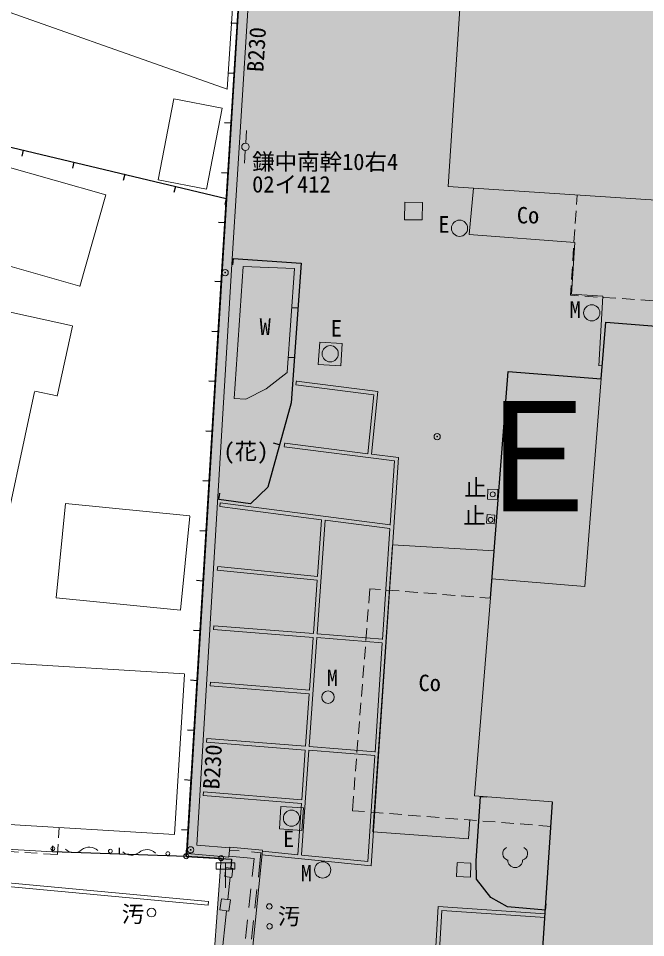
# Model space of a CAD drawing. Units: millimetres, scale not verified. Extents: x -230877 to 402150, y -278660 to 231169.
# Drawn here: x -126588 to -101477, y -72876 to -36055 of the extents above; entities that cross this region are included whole.
import ezdxf
from ezdxf.enums import TextEntityAlignment as Align

# ---------------------------------------------------------------- set-up
doc = ezdxf.new("R2010")
doc.units = ezdxf.units.MM
doc.header["$LTSCALE"] = 1500
doc.linetypes.add('CHAIN1', pattern=[8, 5, -1, 1, -1])
doc.layers.add('0-0_通り芯', color=7, linetype='Continuous')
doc.layers.add('2-3_42190', color=70, linetype='Continuous')
for name, color, linetype, lineweight in [('0-8_寸法線', 7, 'Continuous', 13), ('0-A_22260', 7, 'Continuous', 18), ('1-B_35480', 7, 'Continuous', 18), ('2-1_42050', 7, 'CHAIN1', 18)]:
    doc.layers.add(name, color=color, linetype=linetype, lineweight=lineweight)
doc.styles.add('ＭＳ ゴシック', font='')
doc.styles.get('ＭＳ ゴシック').set_extended_font_data('MS Gothic')

# ---------------------------------------------------------------- blocks, each defined once
blk = doc.blocks.new('~1353')
at = {"layer": '0-8_寸法線'}
blk.add_lwpolyline([(74135364000, -235481176500), (74127171000, -235491238500), (74130178500, -235493485500), (74121241500, -235505283000), (74119444500, -235503895500), (74110663083, -235515435588)], dxfattribs=at)
blk = doc.blocks.new('~1350')
at = {"layer": '0-8_寸法線'}
blk.add_line((74128085312, -235487220467), (74131567336, -235483016006), dxfattribs=at)
blk = doc.blocks.new('~1349')
at = {"layer": '0-8_寸法線'}
blk.add_line((74132000011, -235482493561), (74132862594, -235481452013), dxfattribs=at)
blk = doc.blocks.new('~1348')
at = {"layer": '0-8_寸法線'}
blk.add_lwpolyline([(74146078500, -235487418000), (74141502000, -235483903500), (74151997500, -235470168000), (74156889932, -235473835068)], dxfattribs=at)
blk = doc.blocks.new('~1347')
at = {"layer": '0-8_寸法線'}
blk.add_lwpolyline([(74167872380, -235454967504), (74166127500, -235457155500), (74171148000, -235461040500), (74169282000, -235463518500), (74170783958, -235464659070), (74168278500, -235468026000)], dxfattribs=at)
blk = doc.blocks.new('~1346')
at = {"layer": '0-8_寸法線'}
blk.add_lwpolyline([(74152431088, -235458024077), (74150844000, -235458153000), (74149473000, -235458007500), (74148922500, -235457586000), (74153751000, -235451266500), (74156241000, -235453057500)], close=True, dxfattribs=at)
blk = doc.blocks.new('~1310')
at = {"layer": '0-8_寸法線'}
blk.add_lwpolyline([(74124796500, -235474302000), (74121760500, -235472034000), (74121352500, -235472601000), (74115837000, -235468381500), (74116306500, -235467505500), (74105995500, -235460079000)], dxfattribs=at)
blk = doc.blocks.new('~1255')
at = {"layer": '0-8_寸法線'}
blk.add_lwpolyline([(74133808500, -235479969000), (74132254500, -235478733000), (74153448000, -235450522500), (74164966500, -235435254000)], dxfattribs=at)
blk = doc.blocks.new('~1254')
at = {"layer": '0-8_寸法線'}
blk.add_lwpolyline([(74133463500, -235480402500), (74131486500, -235478832000), (74153005500, -235450189500), (74164524000, -235434919500)], dxfattribs=at)
blk = doc.blocks.new('~1112')
at = {"layer": '0-8_寸法線'}
for p, q in [((74132785735, -235483585515), (74133503700, -235482719402)), ((74131589126, -235485029035), (74132307091, -235484162923)), ((74130392517, -235486472556), (74131110483, -235485606444)), ((74129195909, -235487916077), (74129913874, -235487049965)), ((74127999300, -235489359598), (74128717265, -235488493485))]:
    blk.add_line(p, q, dxfattribs=at)
for points in [[(74133982344, -235482141994), (74134677000, -235481304000), (74133494806, -235480363164)], [(74126076000, -235490166000), (74126826000, -235490775000), (74127520656, -235489937006)]]:
    blk.add_lwpolyline(points, dxfattribs=at)
blk = doc.blocks.new('~1111')
at = {"layer": '0-8_寸法線'}
for p, q in [((74134176450, -235480425344), (74133728790, -235480069157)), ((74133079027, -235483820300), (74133797008, -235482954200)), ((74131882394, -235485263800), (74132600374, -235484397700)), ((74130685760, -235486707300), (74131403740, -235485841200)), ((74129489126, -235488150800), (74130207106, -235487284700)), ((74128292492, -235489594300), (74129010473, -235488728200))]:
    blk.add_line(p, q, dxfattribs=at)
for points in [[(74134275661, -235482376800), (74135211000, -235481248500), (74134763340, -235480892313)], [(74125889765, -235490498169), (74126878500, -235491300000), (74127813839, -235490171700)]]:
    blk.add_lwpolyline(points, dxfattribs=at)
blk = doc.blocks.new('~939')
at = {"layer": '0-8_寸法線'}
blk.add_lwpolyline([(74131671000, -235483107000), (74132119500, -235482598500), (74131713000, -235482241500), (74131266000, -235482751500)], close=True, dxfattribs=at)
blk = doc.blocks.new('~938')
at = {"layer": '0-8_寸法線'}
blk.add_lwpolyline([(74133288350, -235481101498), (74132952890, -235480824111), (74132607540, -235481241113), (74132943000, -235481518500)], dxfattribs=at)
blk = doc.blocks.new('~937')
at = {"layer": '0-8_寸法線'}
blk.add_lwpolyline([(74144717864, -235488243746), (74144232000, -235488910500), (74144898000, -235489396500), (74145384190, -235488729297)], dxfattribs=at)
blk = doc.blocks.new('~936')
at = {"layer": '0-8_寸法線'}
blk.add_lwpolyline([(74157438000, -235472185500), (74157750000, -235471788000), (74158104000, -235472065500), (74157792000, -235472464500)], close=True, dxfattribs=at)
blk = doc.blocks.new('~935')
at = {"layer": '0-8_寸法線'}
blk.add_lwpolyline([(74158281000, -235471018500), (74158632000, -235470531000), (74159119500, -235470882000), (74158768500, -235471369500)], close=True, dxfattribs=at)
blk = doc.blocks.new('~916')
at = {"layer": '0-8_寸法線'}
blk.add_lwpolyline([(74155825144, -235440572113), (74157936000, -235442647500), (74154466939, -235446177947), (74152354584, -235444102611)], close=True, dxfattribs=at)
blk = doc.blocks.new('~889')
at = {"layer": '0-8_寸法線', "lineweight": 25}
blk.add_lwpolyline([(74108535000, -235530349500), (74119138500, -235516387500), (74126181000, -235521676500), (74151499743, -235488371403)], dxfattribs=at)
blk = doc.blocks.new('~888')
at = {"layer": '0-8_寸法線'}
for p, q in [((74150209958, -235472231953), (74150801089, -235472693541)), ((74148188050, -235473193831), (74148649638, -235472602700)), ((74151096654, -235472924336), (74151687786, -235473385924)), ((74147495667, -235474080528), (74147957256, -235473489397)), ((74151983351, -235473616718), (74152574482, -235474078307)), ((74146803285, -235474967225), (74147264873, -235474376094)), ((74152870048, -235474309101), (74153461179, -235474770690)), ((74153756745, -235475001484), (74154347876, -235475463072)), ((74146110902, -235475853922), (74146572490, -235475262791)), ((74154643441, -235475693867), (74155137333, -235476079525)), ((74145418519, -235476740619), (74145880108, -235476149487)), ((74144726136, -235477627315), (74145187725, -235477036184)), ((74144033754, -235478514012), (74144495342, -235477922881)), ((74143341371, -235479400709), (74143802959, -235478809578)), ((74142648988, -235480287406), (74143110577, -235479696274)), ((74141956606, -235481174102), (74142418194, -235480582971)), ((74142651781, -235483306067), (74142060649, -235482844478)), ((74143538477, -235483998449), (74142947346, -235483536861)), ((74144425174, -235484690832), (74143834043, -235484229244)), ((74145311871, -235485383215), (74144720740, -235484921626)), ((74146198568, -235486075597), (74145607437, -235485614009)), ((74147085265, -235486767980), (74146494133, -235486306392)), ((74147971961, -235487460363), (74147380830, -235486998774)), ((74148858658, -235488152746), (74148267527, -235487691157)), ((74149745355, -235488845128), (74149154224, -235488383540)), ((74150620260, -235489528304), (74150040920, -235489075923))]:
    blk.add_line(p, q, dxfattribs=at)
for points in [[(74148880433, -235472307135), (74149420500, -235471615500), (74149914392, -235472001159)], [(74141765084, -235482613684), (74141185744, -235482161303), (74141725811, -235481469668)]]:
    blk.add_lwpolyline(points, dxfattribs=at)
blk = doc.blocks.new('~887')
at = {"layer": '0-8_寸法線', "lineweight": 25}
blk.add_lwpolyline([(74155137333, -235476079525), (74163548748, -235465307486), (74167958895, -235468751177), (74170059393, -235466061184), (74177841000, -235472137500)], dxfattribs=at)
blk = doc.blocks.new('~886')
at = {"layer": '0-8_寸法線'}
blk.add_line((74137293000, -235469763000), (74131491000, -235477474500), dxfattribs=at)
blk = doc.blocks.new('~884')
at = {"layer": '0-8_寸法線'}
blk.add_lwpolyline([(74221975500, -235427650500), (74189030192, -235471034501), (74166662192, -235454048501), (74199607500, -235410664500)], dxfattribs=at)
blk = doc.blocks.new('~883')
at = {"layer": '0-8_寸法線'}
blk.add_line((74163999000, -235435033500), (74158815000, -235441851000), dxfattribs=at)
blk = doc.blocks.new('~882')
at = {"layer": '0-8_寸法線'}
blk.add_line((74149230000, -235443130500), (74144896277, -235446855616), dxfattribs=at)
blk = doc.blocks.new('~881')
at = {"layer": '0-8_寸法線'}
blk.add_line((74143213732, -235448596792), (74140131000, -235451613000), dxfattribs=at)
blk = doc.blocks.new('~880')
at = {"layer": '0-8_寸法線'}
blk.add_line((74130435000, -235459165500), (74139140924, -235450647447), dxfattribs=at)
blk = doc.blocks.new('~879')
at = {"layer": '0-8_寸法線'}
blk.add_line((74139213000, -235466428500), (74142801000, -235462009500), dxfattribs=at)
blk = doc.blocks.new('~856')
at = {"layer": '0-8_寸法線'}
blk.add_line((74131491000, -235477474500), (74118162000, -235467444000), dxfattribs=at)
blk = doc.blocks.new('~849')
at = {"layer": '0-8_寸法線'}
blk.add_lwpolyline([(74158815000, -235441851000), (74148292500, -235427914500), (74154015000, -235423714500)], dxfattribs=at)
blk = doc.blocks.new('~848')
at = {"layer": '0-8_寸法線'}
blk.add_lwpolyline([(74129390896, -235431049476), (74133208144, -235427768304), (74134985936, -235429836550), (74136606000, -235428444000), (74149230000, -235443130500)], dxfattribs=at)
blk = doc.blocks.new('~816')
at = {"layer": '0-8_寸法線'}
for p, q in [((74172487118, -235459200736), (74172838163, -235458738462)), ((74171806746, -235460096682), (74172260327, -235459499384)), ((74171126375, -235460992628), (74171579956, -235460395331)), ((74170446004, -235461888575), (74170899585, -235461291277)), ((74169765632, -235462784521), (74170219213, -235462187224)), ((74170472283, -235464520507), (74169874905, -235464067033)), ((74171368351, -235465200718), (74170770972, -235464747244)), ((74172264418, -235465880930), (74171667040, -235465427456)), ((74173160486, -235466561142), (74172563108, -235466107667)), ((74182872151, -235466358156), (74182521867, -235466819598)), ((74174056554, -235467241353), (74173459175, -235466787879)), ((74182295130, -235467118288), (74181841656, -235467715666)), ((74174952621, -235467921565), (74174355243, -235467468090)), ((74175848689, -235468601776), (74175251311, -235468148302)), ((74181614919, -235468014355), (74181161444, -235468611734)), ((74176744757, -235469281988), (74176147378, -235468828514)), ((74180934707, -235468910423), (74180481233, -235469507801)), ((74177640824, -235469962200), (74177043446, -235469508725)), ((74180254496, -235469806490), (74179801021, -235470403869)), ((74178536892, -235470642411), (74177939513, -235470188937))]:
    blk.add_line(p, q, dxfattribs=at)
for points in [[(74169576216, -235463840295), (74169187797, -235463545444), (74169538842, -235463083170)], [(74179574284, -235470702558), (74179224000, -235471164000), (74178835581, -235470869148)]]:
    blk.add_lwpolyline(points, dxfattribs=at)
blk = doc.blocks.new('~813')
at = {"layer": '0-8_寸法線'}
for p, q in [((74122484034, -235472730298), (74123082407, -235473182460)), ((74125561767, -235473798675), (74125940454, -235473297536)), ((74123381593, -235473408540), (74123979966, -235473860702))]:
    blk.add_line(p, q, dxfattribs=at)
for points in [[(74121879168, -235471499487), (74121507000, -235471992000), (74122184848, -235472504217)], [(74124279152, -235474086783), (74124957000, -235474599000), (74125335687, -235474097861)]]:
    blk.add_lwpolyline(points, dxfattribs=at)
blk = doc.blocks.new('~732')
at = {"layer": '0-8_寸法線'}
for centre in [(74124922500, -235474149000), (74127720000, -235476176250), (74130517500, -235478203500)]:
    blk.add_circle(centre, 112500, dxfattribs=at)
for centre, start, end in [((74126244233, -235474436062), 192.09006, 276.05089), ((74126398267, -235475889188), 12.09006, 96.05089), ((74129041733, -235476463312), 192.09006, 276.05089), ((74129195767, -235477916438), 12.09006, 96.05089)]:
    blk.add_arc(centre, 730634, start, end, dxfattribs=at)
blk = doc.blocks.new('~701')
at = {"layer": '0-8_寸法線', "lineweight": 25}
for p, q in [((74161482349, -235438886663), (74161182971, -235438660836)), ((74159675731, -235441281685), (74159376353, -235441055858)), ((74157869113, -235443676707), (74157569735, -235443450880)), ((74156062494, -235446071729), (74155763117, -235445845902)), ((74154255876, -235448466751), (74153956498, -235448240924)), ((74152116750, -235451307660), (74151816937, -235451082411)), ((74150314761, -235453706167), (74150014948, -235453480918)), ((74148512772, -235456104674), (74148212959, -235455879425)), ((74146710783, -235458503181), (74146410970, -235458277932)), ((74144908794, -235460901688), (74144608981, -235460676439)), ((74143106805, -235463300195), (74142806992, -235463074946)), ((74141304816, -235465698702), (74141005003, -235465473453)), ((74139502827, -235468097209), (74139203014, -235467871960)), ((74137700838, -235470495716), (74137401025, -235470270467)), ((74135898849, -235472894223), (74135599036, -235472668974)), ((74134096860, -235475292729), (74133797047, -235475067481)), ((74132294871, -235477691236), (74131995058, -235477465988))]:
    blk.add_line(p, q, dxfattribs=at)
blk.add_lwpolyline([(74153996434, -235421265108), (74164476000, -235434918000), (74153068844, -235450040392), (74131342778, -235478958504), (74133532500, -235480587000), (74133186691, -235481017438)], dxfattribs=at)
blk = doc.blocks.new('~700')
at = {"layer": '0-8_寸法線', "lineweight": 25}
for p, q in [((74148073500, -235485696000), (74148371540, -235485923589)), ((74147573833, -235493535674), (74147806249, -235493241382))]:
    blk.add_line(p, q, dxfattribs=at)
blk.add_lwpolyline([(74147573833, -235493535674), (74145780000, -235492119000), (74145246000, -235491087000), (74145147000, -235489707000), (74145718500, -235488780000), (74148073500, -235485696000)], dxfattribs=at)
blk = doc.blocks.new('~699')
at = {"layer": '0-8_寸法線', "lineweight": 25}
for p, q in [((74153496000, -235450530000), (74153267896, -235450827647)), ((74155102958, -235455166423), (74154805752, -235454937746)), ((74153273542, -235457544077), (74152976335, -235457315399)), ((74149646250, -235461409500), (74149399987, -235461126694)), ((74144803500, -235462140000), (74145050917, -235461858203))]:
    blk.add_line(p, q, dxfattribs=at)
blk.add_lwpolyline([(74153496000, -235450530000), (74156751000, -235453024500), (74151625500, -235459686000), (74147667000, -235463133000), (74146242000, -235463403000), (74144803500, -235462140000)], dxfattribs=at)
blk = doc.blocks.new('~675')
at = {"layer": '0-8_寸法線', "lineweight": 25}
for p, q in [((74124796500, -235474302000), (74125013864, -235473996422)), ((74124796500, -235474302000), (74125013864, -235473996422)), ((74131342778, -235478958504), (74124796500, -235474302000)), ((74128069639, -235476630252), (74128287003, -235476324674)), ((74131342778, -235478958504), (74131560142, -235478652926))]:
    blk.add_line(p, q, dxfattribs=at)
blk = doc.blocks.new('~670')
at = {"layer": '0-8_寸法線', "lineweight": 25}
for p, q in [((74132350500, -235426002000), (74132461793, -235426360105)), ((74136499884, -235426487742), (74136215008, -235426731608)), ((74138450817, -235428766746), (74138165941, -235429010612)), ((74140401750, -235431045750), (74140116874, -235431289617)), ((74142352683, -235433324754), (74142067808, -235433568621)), ((74144303616, -235435603758), (74144018741, -235435847625)), ((74146574875, -235438148909), (74146301227, -235438405310)), ((74148716626, -235440434728), (74148442978, -235440691129)), ((74150858377, -235442720546), (74150584729, -235442976948)), ((74153000128, -235445006365), (74152726480, -235445262766)), ((74155141879, -235447292183), (74154868230, -235447548585))]:
    blk.add_line(p, q, dxfattribs=at)
blk.add_lwpolyline([(74132350500, -235426002000), (74135299500, -235425085500), (74145504000, -235437006000), (74155141879, -235447292183)], dxfattribs=at)
blk = doc.blocks.new('CenterLine~561')
at = {"layer": '0-8_寸法線'}
for points in [[(74082685567, -235443464223), (74087627470, -235447432159), (74088863039, -235448424151), (74092822568, -235451603225), (74107666627, -235463521396), (74112298893, -235467240087), (74130826569, -235482114726), (74130967431, -235481939274)], [(74130967431, -235481939274), (74112439756, -235467064637), (74107807490, -235463345946), (74092963432, -235451427775), (74089003904, -235448248703), (74087768335, -235447256711), (74082826433, -235443288777)]]:
    blk.add_lwpolyline(points, dxfattribs=at)
blk = doc.blocks.new('~474')
at = {"layer": '0-8_寸法線'}
blk.add_lwpolyline([(74164248000, -235454860500), (74164841473, -235453994308), (74163975281, -235453400834), (74163381808, -235454267027)], close=True, dxfattribs=at)
blk = doc.blocks.new('~473')
at = {"layer": '0-8_寸法線'}
blk.add_lwpolyline([(74155068000, -235457593500), (74154256155, -235458672114), (74155334770, -235459483959), (74156146614, -235458405345)], close=True, dxfattribs=at)
blk = doc.blocks.new('~472')
at = {"layer": '0-8_寸法線'}
blk.add_lwpolyline([(74137746908, -235479591318), (74136932113, -235480667705), (74138008500, -235481482500), (74138823295, -235480406113)], close=True, dxfattribs=at)
blk = doc.blocks.new('~465')
at = {"layer": '0-8_寸法線'}
blk.add_lwpolyline([(74152610835, -235458781688), (74156348022, -235461994195), (74153955203, -235464924238)], dxfattribs=at)
blk = doc.blocks.new('~464')
at = {"layer": '0-8_寸法線'}
blk.add_lwpolyline([(74152464165, -235458952312), (74156034978, -235462021805), (74153784524, -235464777521)], dxfattribs=at)
blk = doc.blocks.new('~463')
at = {"layer": '0-8_寸法線'}
blk.add_line((74149969198, -235461497844), (74153784524, -235464777521), dxfattribs=at)
blk.add_lwpolyline([(74153955203, -235464924238), (74155187189, -235465983260), (74140309222, -235485546069), (74135191651, -235481388165)], dxfattribs=at)
blk = doc.blocks.new('~462')
at = {"layer": '0-8_寸法線'}
for p, q in [((74152396420, -235469281112), (74148370901, -235474574205)), ((74148234687, -235474753310), (74144260411, -235479979025)), ((74136997139, -235482565179), (74135333719, -235481213689))]:
    blk.add_line(p, q, dxfattribs=at)
for points in [[(74149822528, -235461668469), (74154879811, -235466015740), (74152532895, -235469101663)], [(74144124195, -235480158133), (74140270778, -235485224931), (74137171837, -235482707116)]]:
    blk.add_lwpolyline(points, dxfattribs=at)
blk = doc.blocks.new('~461')
at = {"layer": '0-8_寸法線'}
blk.add_lwpolyline([(74129723024, -235517017207), (74124728543, -235513343469), (74142312377, -235489805137), (74147437873, -235493714519)], dxfattribs=at)
blk = doc.blocks.new('~460')
at = {"layer": '0-8_寸法線'}
for p, q in [((74138166281, -235495731201), (74140183385, -235493031034)), ((74135927173, -235498728548), (74138031619, -235495911463)), ((74133645510, -235501782863), (74135792514, -235498908807)), ((74131354882, -235504849176), (74133510850, -235501963122)), ((74129253619, -235507662001), (74131220225, -235505029433)), ((74127000975, -235510677467), (74129118958, -235507842262))]:
    blk.add_line(p, q, dxfattribs=at)
for points in [[(74140318044, -235492850776), (74142356623, -235490121863), (74147301706, -235493893638)], [(74129859208, -235516838066), (74125044457, -235513296531), (74126866310, -235510857736)]]:
    blk.add_lwpolyline(points, dxfattribs=at)

msp = doc.modelspace()

# ---------------------------------------------------------------- linework, layer by layer
at = {"layer": '0-8_寸法線', "lineweight": 18}
for p, q in [((-117489, -41050), (-117456, -40551)), ((-117508, -41349), (-117541, -41848)), ((-124130, -46778), (-132238, -44474)), ((-124426, -48364), (-129106, -47355)), ((-103344, -49959), (-103214, -49966)), ((-115475, -50724), (-115456, -50576)), ((-125032, -51175), (-125933, -50981)), ((-115927, -53057), (-115946, -53206)), ((-118529, -55608), (-118509, -55459)), ((-111706, -56344), (-118509, -55459)), ((-114457, -56138), (-118529, -55608)), ((-114628, -60711), (-114308, -56157)), ((-114616, -58405), (-114457, -56138)), ((-111716, -56494), (-114308, -56157)), ((-118625, -58163), (-118610, -58014)), ((-114627, -58554), (-118625, -58163)), ((-114616, -58405), (-118610, -58014)), ((-114777, -60699), (-114627, -58554)), ((-120097, -59753), (-125073, -59263)), ((-107693, -59268), (-108321, -67195)), ((-118777, -60535), (-118765, -60385)), ((-118765, -60385), (-114777, -60699)), ((-119940, -62313), (-145877, -60724)), ((-118777, -60535), (-114788, -60849)), ((-114628, -60711), (-112010, -60918)), ((-114945, -65223), (-114638, -60861)), ((-114937, -62968), (-114788, -60849)), ((-114638, -60861), (-112020, -61067)), ((-118907, -62797), (-118895, -62648)), ((-118907, -62797), (-114947, -63117)), ((-118895, -62648), (-114937, -62968)), ((-115095, -65211), (-114947, -63117)), ((-119041, -64895), (-119053, -65044)), ((-119053, -65044), (-115105, -65361)), ((-119041, -64895), (-115095, -65211)), ((-115250, -69557), (-114955, -65373)), ((-115245, -67355), (-115105, -65361)), ((-114955, -65373), (-112319, -65584)), ((-114945, -65223), (-112310, -65435)), ((-119189, -67188), (-119177, -67039)), ((-119189, -67188), (-115256, -67505)), ((-119177, -67039), (-115245, -67355)), ((-108321, -67195), (-105199, -67442)), ((-115399, -69543), (-115256, -67505)), ((-108564, -68904), (-108511, -68151)), ((-118670, -69885), (-117920, -69885)), ((-118670, -69885), (-118670, -70135)), ((-118295, -69885), (-118295, -70885)), ((-117920, -69885), (-117920, -70135)), ((-109018, -69863), (-108468, -69889)), ((-118670, -70135), (-117920, -70135)), ((-118039, -70450), (-118000, -70092))]:
    msp.add_line(p, q, dxfattribs=at)
for points in [[(-125073, -59263), (-124702, -55487), (-119726, -55976)], [(-116818, -69370), (-118125, -69255), (-118159, -69638)]]:
    msp.add_lwpolyline(points, dxfattribs=at)
for centre, radius in [((-117498, -41200), 150), ((-108926, -44461), 325), ((-103633, -47849), 325), ((-114104, -49488), 325), ((-107598, -55119), 99.9), ((-107680, -56143), 99.9), ((-114190, -63245), 250), ((-115655, -68091), 325), ((-114407, -70165), 325), ((-121260, -71874), 175), ((-116543, -71627), 110), ((-116532, -72423), 110)]:
    msp.add_circle(centre, radius, dxfattribs=at)
for centre, radius, start, end in [((-106932, -69508), 268, 116.087, 255.3342), ((-106467, -69508), 268, 284.6658, 63.913), ((-106699, -69767), 300, 180, 0)]:
    msp.add_arc(centre, radius, start, end, dxfattribs=at)
at = {"layer": '0-A_22260'}
for centre, radius in [((-118309, -46236), 125), ((-118309, -46236), 15), ((-109822, -52806), 125), ((-109822, -52806), 15), ((-119691, -69360), 125), ((-119691, -69360), 15)]:
    msp.add_circle(centre, radius, dxfattribs=at)
at = {"layer": '1-B_35480'}
for p in [(-103255, -50480), (-107633, -58511)]:
    msp.add_line(p, (-103914, -58805), dxfattribs=at)
at = {"layer": '2-1_42050'}
for p, q in [((-117627, -32942), (-119869, -69615)), ((-121582, -112535), (-118470, -69693)), ((-119869, -69615), (-118470, -69693))]:
    msp.add_line(p, q, dxfattribs=at)
at = {"layer": '2-1_42050', "linetype": 'Continuous'}
for centre in [(-119869, -69615), (-118470, -69693)]:
    msp.add_circle(centre, 100, dxfattribs=at)
at = {"layer": '2-3_42190'}
for points in [[(-121582, -112535), (-87955, -17525), (-87286, -7333)], [(-121582, -112535), (-87286, -7333), (-108916, -21417)], [(-121582, -112535), (-70127, -18734), (-87955, -17525)], [(-121582, -112535), (-70477, -23747), (-70127, -18734)], [(-108916, -21417), (-118470, -69693), (-121582, -112535)], [(-108916, -21417), (-119869, -69615), (-118470, -69693)], [(-108916, -21417), (-117627, -32942), (-119869, -69615)], [(-121582, -112535), (-69344, -23821), (-70477, -23747)], [(-121582, -112535), (-59028, -24582), (-69344, -23821)], [(-121582, -112535), (-31701, -26461), (-59028, -24582)], [(-121582, -112535), (-21812, -27126), (-31701, -26461)], [(-121582, -112535), (-24882, -61934), (-21812, -27126)], [(-121582, -112535), (-11401, -76053), (-24882, -61934)]]:
    msp.add_solid(points, dxfattribs=at)

# ---------------------------------------------------------------- block references
at = {"layer": '0-0_通り芯', "xscale": 0.0006666667, "yscale": 0.0006666667, "rotation": 33.45667}
for name in ['~884', '~701', '~849', '~670', '~1254', '~1255', '~883', '~848', '~916', '~816', '~1347', '~882', '~474', '~699', '~1346', '~887', '~881', '~473', '~465', '~464', 'CenterLine~561', '~880', '~463', '~462', '~935', '~1348', '~936', '~879', '~888', '~1310', '~886', '~856', '~675', '~732', '~472', '~700', '~889', '~813', '~1111', '~1112', '~1353', '~461', '~938', '~937', '~460', '~1349', '~939', '~1350']:
    msp.add_blockref(name, (-127899216, 103658197), dxfattribs=at)

# ---------------------------------------------------------------- texts
at = {"layer": '0-8_寸法線', "style": 'ＭＳ ゴシック'}
for rotation, p in [(86.426, (-116586, -38231)), (86.54, (-118347, -66965))]:
    msp.add_text('B230', height=659.8, rotation=rotation, dxfattribs=at).set_placement(p, align=Align.BOTTOM_LEFT)
for s, height, p in [('鎌中南幹10右4', 659.8, (-117230, -42327)), ('02イ412', 659.8, (-117230, -43227)), ('Co', 659.8, (-106633, -44467)), ('E', 660, (-109775, -44834)), ('M', 660, (-104520, -48248)), ('W', 660, (-116931, -48932)), ('E', 660, (-114081, -48997)), ('(花)', 659.8, (-118376, -53922)), ('止', 660, (-108742, -55382)), ('止', 660, (-108773, -56500)), ('M', 660, (-114241, -63000)), ('Co', 659.8, (-110570, -63201)), ('E', 660, (-115996, -69449)), ('M', 660, (-115287, -70819)), ('汚', 660, (-122448, -72461)), ('汚', 660, (-116199, -72549))]:
    msp.add_text(s, height=height, dxfattribs=at).set_placement(p, align=Align.BOTTOM_LEFT)
at = {"layer": '1-B_35480', "style": 'ＭＳ ゴシック'}
msp.add_text('Ｅ', height=4399, dxfattribs=at).set_placement((-108841, -57116), align=Align.BOTTOM_LEFT)

doc.saveas('drawing.dxf')
